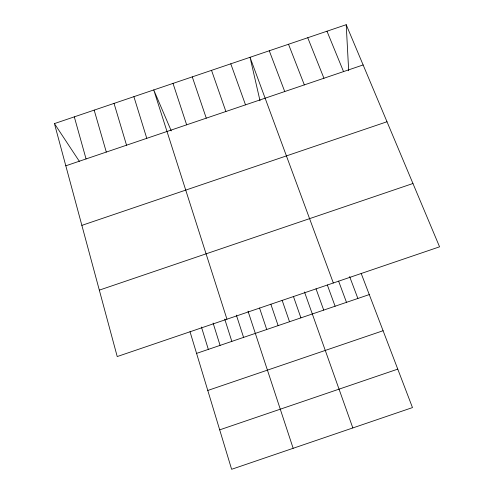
<?xml version="1.0" encoding="UTF-8"?>
<svg xmlns="http://www.w3.org/2000/svg" width="494" height="494" viewBox="0 0 494 494"><rect width="100%" height="100%" fill="white"/><g stroke="black" fill="none" stroke-linecap="round" stroke-linejoin="round"><path stroke-width="0.74" d="M99.325 290.132L412.953 183.502M196.575 353.395L369.271 294.585M207.789 390.464L383.085 330.727M219.694 429.854L397.769 369.129M54.433 123.599L346.208 24.7L439.567 246.821L117.226 356.551L54.433 123.599L79.336 161.31M65.813 165.805L363.127 64.949M81.868 225.375L387 121.752M171.282 130.904L153.745 89.939L226.956 319.198M326.979 31.215L343.534 71.599M307.75 37.735L323.941 78.243M288.515 44.256L304.335 84.894M361.176 273.423L412.471 407.581L231.624 469.3L190.011 331.69M269.273 50.777L284.735 91.544M349.622 276.56L357.878 298.462M338.6 281.111L346.492 302.34M333.327 282.988L250.032 57.298L260.023 100.801M327.312 284.952L335.105 306.218M316.024 288.799L323.712 310.102M230.784 63.825L245.512 104.852M304.477 291.929L352.833 427.934M293.436 296.486L300.92 317.858M211.531 70.352L225.894 111.502M282.142 300.327L289.527 321.742M270.842 304.174L278.128 325.62M192.271 76.879L206.27 118.159M259.548 308.021L266.729 329.504M173.011 83.406L186.646 124.821M248.013 311.152L293.158 448.299M236.373 315.11L243.579 337.39M224.727 319.075L231.834 341.385M213.087 323.039L220.083 345.392M133.893 96.663L146.78 138.339M201.441 327.003L208.332 349.394M114.034 103.4L126.544 145.205M94.175 110.131L106.309 152.072M74.304 116.862L86.061 158.938M346.208 24.7L348.678 70.728"/></g></svg>
